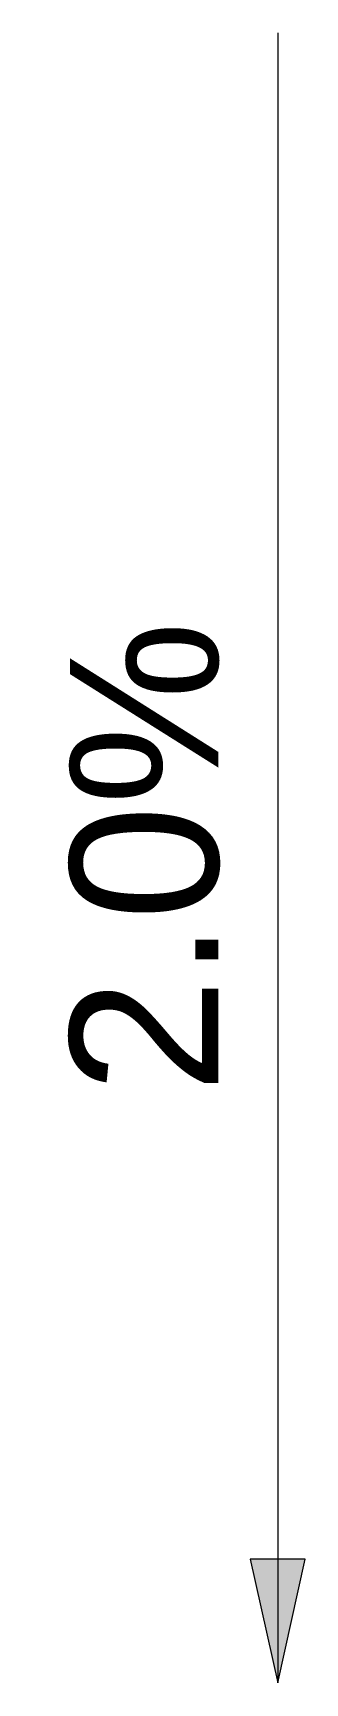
# Model space of a CAD drawing. Header units: metres. Extents: x -85.4 to -16.9, y -21.5 to 5.8.
# Drawn here: x -70.295 to -70.129, y -10.263 to -9.263 of the extents above; entities that cross this region are included whole.
import ezdxf

# ---------------------------------------------------------------- set-up
doc = ezdxf.new("R2010")
doc.units = ezdxf.units.M
doc.layers.add('G-____-____-DIMS', color=7, linetype='Continuous', lineweight=5)
doc.styles.add('Arial', font='arial.ttf', dxfattribs={"height": 0.09})

msp = doc.modelspace()

# ---------------------------------------------------------------- hatches: boundary and pattern name
at = {"layer": 'G-____-____-DIMS'}
msp.add_hatch(color=256, dxfattribs=at).paths.add_polyline_path([(-70.14602, -10.26329), (-70.1294, -10.18829), (-70.16265, -10.18829)])

# ---------------------------------------------------------------- linework, layer by layer
for p, q in [((-70.14602, -9.26329), (-70.14602, -10.26329)), ((-70.1294, -10.18829), (-70.16265, -10.18829)), ((-70.16265, -10.18829), (-70.14602, -10.26329)), ((-70.14602, -10.26329), (-70.1294, -10.18829))]:
    msp.add_line(p, q, dxfattribs=at)

# ---------------------------------------------------------------- texts
at = {"layer": 'G-____-____-DIMS', "insert": (-70.2721, -9.90607), "char_height": 0.09, "width": 0.3426659, "attachment_point": 1, "rotation": 90, "line_spacing_factor": 0.941778, "style": 'Arial', "bg_fill": 3, "box_fill_scale": 1.25, "bg_fill_color": 256, "bg_fill_true_color": 13158600, "bg_fill_transparency": 0}
msp.add_mtext('2.0%', dxfattribs=at)

doc.saveas('drawing.dxf')
